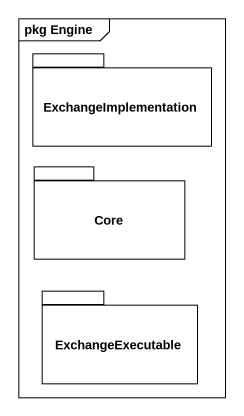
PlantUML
@startuml
mainframe pkg Engine
package ExchangeImplementation {
}
package Core {
}
package ExchangeExecutable {
}
@enduml
